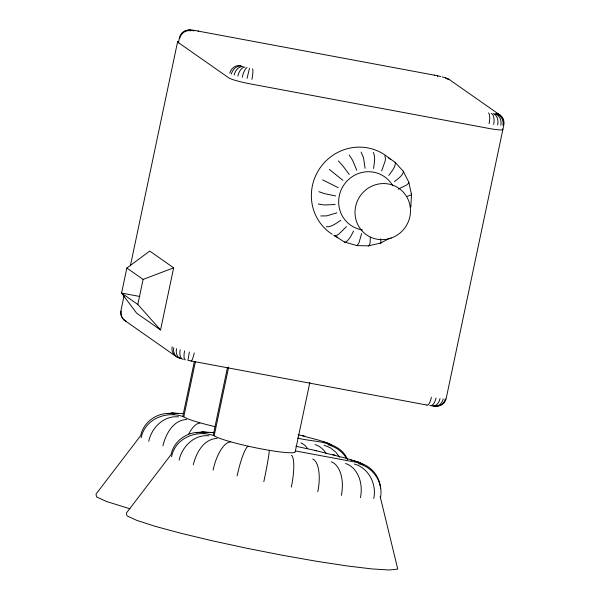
<?xml version="1.0" encoding="UTF-8"?>
<svg xmlns="http://www.w3.org/2000/svg" width="600" height="600" viewBox="0 0 600 600"><rect width="100%" height="100%" fill="white"/><g stroke="black" fill="none" stroke-linecap="round" stroke-linejoin="round"><path stroke-width="0.9" d="M370.305 237.285L370.05 243.12L369.038 245.888L357.007 245.595L344.595 242.085L334.395 235.673L337.065 235.192L339.12 233.85L346.455 226.59M410.16 206.962L410.85 206.7L411.495 194.52L408.713 181.988L403.2 171.18L395.062 162.27L388.335 157.56M380.43 497.783C383.64 482.737 373.178 466.942 358.215 463.673M373.778 498.472C376.822 484.298 368.85 468.037 354.413 464.062M437.678 76.62L437.685 75.817L434.662 75.21L195.833 30.66A9.652 4.522 -81.1 0 0 193.447 31.02M373.575 168.51C374.1 163.282 375.825 157.275 373.282 152.392M189.382 351.975L187.935 360.382L426.93 405.053M126.863 268.043L121.583 293.085L136.635 313.2L160.56 329.962L173.655 267.825L149.73 251.062L126.863 268.043L143.1 279.42L173.655 267.825M124.012 296.093L120.922 310.725A9.488 9.435 30.4 0 0 122.295 317.873A9.652 9.592 30.4 0 0 125.993 321.173M130.373 265.905L177.6 41.782M160.56 329.962L137.82 304.462L143.1 279.42M194.355 361.515L182.962 415.553A41.865 4.155 11.9 0 0 215.46 426.72M195.368 361.875L183.788 416.827C166.718 410.355 144.885 418.838 141.165 437.79M227.445 367.612L213.353 434.482A41.865 4.155 11.9 0 0 252.053 447.022A41.865 4.155 11.9 0 0 295.178 452.002L309.847 382.395M228.653 367.058L214.178 435.757C197.108 429.285 175.275 437.76 171.555 456.713M247.035 78.398L249.502 68.25M361.642 233.475L358.972 242.85L357.007 245.595M162.907 445.853C165.667 434.205 173.205 419.993 186.697 419.498M193.305 464.775C196.058 453.135 203.595 438.915 217.087 438.428M148.748 441.278C151.575 427.68 164.002 415.215 178.605 416.888M179.137 460.2C181.965 446.603 194.4 434.145 208.995 435.81M381.653 170.925L385.11 161.115L385.485 158.618L384.855 155.865M353.572 231.06C351.428 235.028 349.53 239.692 345.548 242.16L344.595 242.085M409.005 182.685L406.853 184.92L398.287 189.142M388.763 175.395C391.5 171.697 394.89 167.903 395.498 163.17L395.062 162.27M394.44 181.613C397.793 178.837 402 176.257 403.545 171.99L403.2 171.18M340.778 220.373C336.36 223.005 331.68 227.243 326.257 226.763M390.037 238.02L380.827 243.022L368.332 245.85M336.93 212.843L326.678 215.88L320.737 215.962M406.695 196.455L410.79 195.157L411.495 194.52L411.232 193.95M167.528 413.692L171.697 412.95L181.748 413.572A28.905 21.622 -84.6 0 1 183.623 413.588M196.252 432.915L197.917 432.615M199.59 432.322L202.087 431.873L212.138 432.502M335.175 204.495L324.382 204.983L318.225 204M174.623 414.097C159.795 410.625 143.73 420.63 140.685 435.63L95.985 494.138L96.608 496.942L106.433 501.465L129.998 508.8M205.013 433.02C190.192 429.548 174.12 439.553 171.075 454.553L126.375 513.067L126.998 515.865L136.83 520.388L155.19 526.32L180.84 533.257L212.017 540.727L246.615 548.22L282.263 555.232L316.53 561.278L347.093 565.942L371.858 568.92L389.138 570L397.763 569.107L380.168 496.53M171.697 412.95L178.425 413.707M202.087 431.873L208.815 432.63M380.243 242.947L380.827 243.022L381.06 242.175L380.565 238.86M335.632 195.915L324.975 193.77L318.87 191.692M139.83 296.49L121.583 293.085L137.82 304.462M297.593 438.082C314.392 442.478 339.525 440.145 347.558 459.623M295.267 450.9L357.975 462.607C370.207 464.925 379.8 475.815 380.52 488.243M295.882 446.257L315.067 450.42L346.14 458.272L360.248 462.72L363.218 464.783M437.685 75.817L440.055 76.358A9.652 2.79 -76.4 0 1 440.745 76.59M298.072 434.7L302.535 435.772A28.905 11.033 -75.7 0 1 304.642 436.245M302.535 435.772C312.09 438.743 322.373 440.37 331.343 444.825M323.843 441.96L329.85 443.798M354.233 460.882L360.248 462.72M327.825 444.743C335.595 446.812 342.855 451.658 346.68 458.842M324.022 445.14L330.353 447.795L335.85 452.16L339.608 457.222M338.265 187.68L322.65 179.887M500.528 115.433L450.668 80.505A9.533 9.082 -59.9 0 0 446.43 78.465M124.132 320.093L174.953 355.688M329.295 169.38L342.9 180.352M350.58 459.6L351.825 460.643M338.355 160.89L342.728 165.69L349.215 174.435M349.207 154.995L352.62 160.32L356.79 170.317M361.125 152.093L363.48 157.68L365.093 168.3M410.58 206.25L410.85 206.7M210.532 432.66A28.905 21.622 -84.6 0 1 214.013 432.51M213.083 470.13A28.463 10.86 -75.7 0 1 220.56 450.368A28.905 11.033 -75.7 0 1 230.303 442.005M237.135 475.89A28.657 4.643 -77.2 0 1 248.153 446.325M291.39 455.235A28.635 6.457 -79.4 0 1 291.33 487.088M269.168 450.87A28.642 1.117 -78.3 0 1 263.827 481.68M312.75 459.007A28.642 11.572 -80.6 0 1 317.775 491.752M360.442 497.64A28.463 21.293 -84.6 0 0 358.493 476.123A28.905 21.622 -84.6 0 0 345.51 463.515M331.312 461.85A28.657 16.582 -82.2 0 1 341.362 495.353M199.905 423.075A28.905 11.033 -75.7 0 0 190.163 431.438A28.463 10.86 -75.7 0 0 188.392 434.625M300.923 442.928A28.657 16.582 -82.2 0 1 307.597 448.673M315.12 444.585A28.905 21.622 -84.6 0 1 326.13 453.457M315.06 450.465A28.657 4.643 -77.2 0 1 316.2 450.923M332.933 454.702A28.905 11.033 -75.7 0 1 335.67 455.565M493.65 124.44A9.488 4.447 -81.1 0 0 493.785 117.368A9.652 4.522 -81.1 0 0 491.347 113.407M502.478 129A19.05 1.89 11.9 0 1 488.077 128.288L250.913 84.008A19.05 1.89 11.9 0 1 228.825 77.903L177.877 42.218A14.288 1.417 11.9 0 1 178.275 41.55M178.845 42.892A19.05 1.89 11.9 0 1 178.47 42.307L179.445 37.672A9.488 9.435 30.4 0 1 183.578 31.703A9.652 9.592 30.4 0 1 190.785 30.412M237.862 76.17A9.488 4.988 -74.6 0 1 240.75 69.69A9.652 5.07 -74.6 0 1 244.95 67.155M242.25 77.302A9.488 2.745 -76.4 0 1 244.493 70.657A9.652 2.79 -76.4 0 1 247.125 67.71M234.165 75.067A9.488 6.893 -72 0 1 237.6 68.752A9.652 7.012 -72 0 1 243.12 66.608M231.42 74.078A9.488 8.325 -67.6 0 1 235.26 67.905A9.652 8.467 -67.6 0 1 241.755 66.113M229.8 73.267A9.533 9.082 -59.9 0 1 240.75 65.617M252.517 68.865A9.533 1.545 -79 0 1 251.895 79.365M497.662 124.995A9.488 6.45 -83.4 0 0 497.205 117.84A9.652 6.562 -83.4 0 0 493.335 113.685M488.49 112.92A9.533 2.752 -79.8 0 1 489.06 123.653M500.835 125.273A9.488 8.01 -87.2 0 0 499.905 118.073A9.652 8.152 -87.2 0 0 494.91 113.82M179.812 38.25A9.533 9.36 -47 0 1 191.017 30.773M495.952 113.812A9.652 9.188 83.8 0 1 501.697 118.058A9.488 9.03 83.8 0 1 502.935 125.25M496.395 113.663A9.652 9.592 30.4 0 1 502.463 117.795M496.162 113.302A9.533 9.36 -47 0 1 503.565 121.08M445.425 77.955A9.652 8.467 -67.6 0 1 448.785 79.373M444.06 77.46A9.652 7.012 -72 0 1 447.3 79.11M442.23 76.92A9.652 5.07 -74.6 0 1 443.49 77.295M434.25 75.21A9.533 1.545 -79 0 1 434.662 75.218M197.97 31.088A9.533 2.752 -79.8 0 1 198.69 31.155M192.15 30.172A9.652 6.562 -83.4 0 1 193.845 30.383M188.76 30.195A9.652 8.152 -87.2 0 1 192.278 30.247M184.343 31.44A9.652 9.188 83.8 0 1 191.235 30.255M502.463 117.795A9.488 9.435 30.4 0 1 503.827 124.942L446.175 398.528A9.488 9.435 30.4 0 1 442.043 404.498A9.652 9.592 30.4 0 1 437.332 405.998M431.408 397.237A9.533 2.752 -79.8 0 1 426.93 405.045M194.235 352.95A9.533 1.545 -79 0 1 190.958 360.983M179.19 357.735A9.533 9.082 -59.9 0 1 172.14 346.853M184.597 350.888A9.488 2.745 -76.4 0 0 184.072 357.353A9.652 2.79 -76.4 0 0 185.565 359.843M180.21 349.755A9.488 4.988 -74.6 0 0 180.337 356.385A9.652 5.07 -74.6 0 0 183.39 359.28M176.512 348.653A9.488 6.893 -72 0 0 177.188 355.447A9.652 7.012 -72 0 0 181.56 358.733M173.767 347.663A9.488 8.325 -67.6 0 0 174.84 354.608A9.652 8.467 -67.6 0 0 180.195 358.245M126.172 321.45A9.533 9.36 -47 0 1 121.2 311.16M434.393 405.945A9.652 9.188 83.8 0 0 441.285 404.76A9.488 9.03 83.8 0 0 445.283 398.835M433.35 405.952A9.652 8.152 -87.2 0 0 439.493 404.775A9.488 8.01 -87.2 0 0 443.183 398.85M431.775 405.81A9.652 6.562 -83.4 0 0 436.793 404.535A9.488 6.45 -83.4 0 0 440.01 398.572M429.787 405.54A9.652 4.522 -81.1 0 0 433.365 404.07A9.488 4.447 -81.1 0 0 435.998 398.025M332.153 234.255A47.625 46.155 -55 0 1 321.66 165.795A47.625 46.155 -55 0 1 390.405 159.405M337.868 237.368A47.625 46.155 -55 0 1 333.743 235.237M362.415 229.928A29.565 28.657 -55 0 1 343.987 184.778A29.565 28.657 -55 0 1 392.775 185.76M391.478 237.96A28.335 27.457 -55 0 0 401.205 190.118A28.335 27.457 -55 0 0 355.582 206.737A28.335 27.457 -55 0 0 391.478 237.96"/></g></svg>
